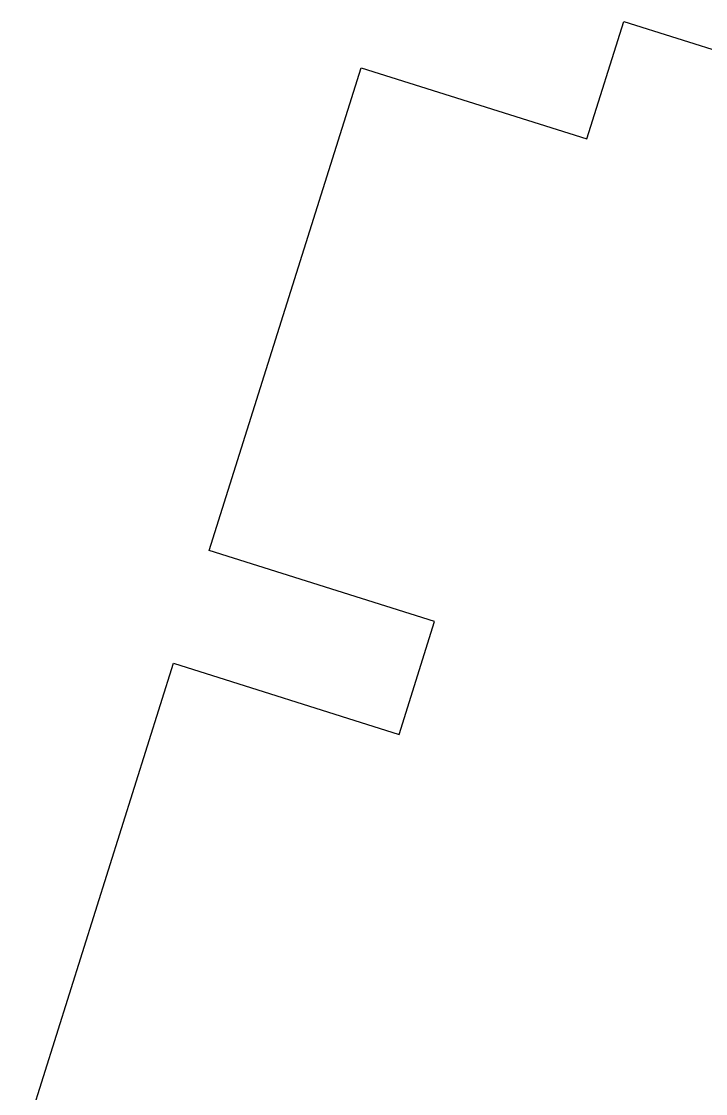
# Model space of a CAD drawing. Header units: inches. Extents: x -98 to 1184, y -183 to 3122.
# Drawn here: x -62 to 355, y 2130 to 2782 of the extents above; entities that cross this region are included whole.
import ezdxf

# ---------------------------------------------------------------- set-up
doc = ezdxf.new("R2010")
doc.units = ezdxf.units.IN
doc.header["$LTSCALE"] = 10
doc.header["$MEASUREMENT"] = 0
doc.layers.add('A-ROOF', color=2, linetype='CONTINUOUS')

msp = doc.modelspace()

# ---------------------------------------------------------------- linework, layer by layer
at = {"layer": 'A-ROOF'}
for p, q in [((282.23, 2710.47), (304.79, 2782)), ((304.79, 2782), (618.08, 2683.23)), ((52.29, 2460.02), (144.9, 2753.77)), ((144.9, 2753.77), (282.23, 2710.47)), ((189.63, 2416.72), (52.29, 2460.02)), ((167.98, 2348.06), (189.63, 2416.72)), ((-61.97, 2097.61), (30.64, 2391.35)), ((30.64, 2391.35), (167.98, 2348.06))]:
    msp.add_line(p, q, dxfattribs=at)

doc.saveas('drawing.dxf')
